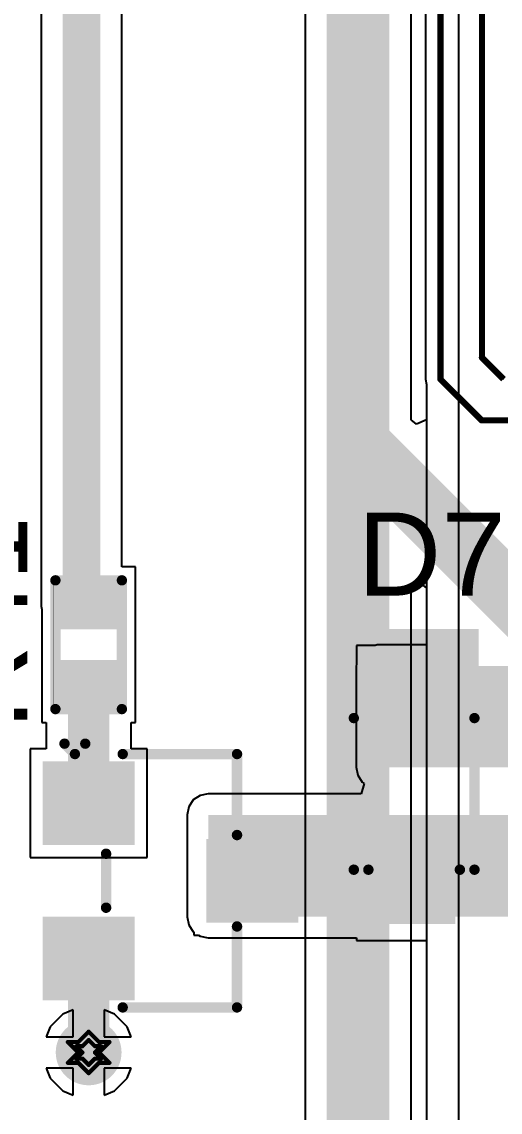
# Model space of a CAD drawing. Header units: inches. Extents: x -18 to 237, y -41 to 211.
# Drawn here: x 44.23 to 50.07, y 26.01 to 39.34 of the extents above; entities that cross this region are included whole.
import ezdxf

# ---------------------------------------------------------------- set-up
doc = ezdxf.new("R2010")
doc.units = ezdxf.units.IN
for name, color, linetype in [('Board Outline', 216, 'Continuous'), ('Bottom Layer', 5, 'Continuous'), ('Bottom Solder', 6, 'Continuous'), ('Drill Drawing', 1, 'Continuous'), ('Keep-Out Layer', 6, 'Continuous'), ('Multi-Layer', 9, 'Continuous'), ('Top Layer', 1, 'Continuous'), ('Top Overlay', 2, 'Continuous'), ('Top Paste', 8, 'Continuous'), ('Top Solder', 216, 'Continuous'), ('Via Holes', 16, 'Continuous')]:
    doc.layers.add(name, color=color, linetype=linetype)
doc.styles.add('Arial', font='', dxfattribs={"height": 0.2})
doc.styles.get('Arial').set_extended_font_data('Arial')

# ---------------------------------------------------------------- blocks, each defined once
blk = doc.blocks.new('R___0402_42')
at = {"layer": 'Top Layer'}
for points in [[(-0.699, -0.318), (-0.699, 0.317), (-0.241, 0.317), (-0.241, -0.318)], [(0.241, -0.318), (0.241, 0.317), (0.699, 0.317), (0.699, -0.318)]]:
    blk.add_hatch(color=1, dxfattribs=at).paths.add_polyline_path(points)
at = {"layer": 'Top Paste'}
for points in [[(-0.699, -0.318), (-0.699, 0.317), (-0.241, 0.317), (-0.241, -0.318)], [(0.241, -0.318), (0.241, 0.317), (0.699, 0.317), (0.699, -0.318)]]:
    blk.add_hatch(color=8, dxfattribs=at).paths.add_polyline_path(points)
at = {"layer": 'Top Solder'}
for points in [[(-0.754, -0.373), (-0.754, 0.373), (-0.186, 0.373), (-0.186, -0.373)], [(0.186, -0.373), (0.186, 0.373), (0.754, 0.373), (0.754, -0.373)]]:
    blk.add_hatch(color=216, dxfattribs=at).paths.add_polyline_path(points)
at = {"layer": 'Top Overlay'}
for points in [[(0.787, 0.406, 0.127, 0.127, 0), (-0.787, 0.406, 0.127, 0.127, 0)], [(-0.787, -0.406, 0.127, 0.127, 0), (-0.787, 0.406, 0.127, 0.127, 0)], [(0.787, -0.406, 0.127, 0.127, 0), (0.787, 0.406, 0.127, 0.127, 0)], [(0.787, -0.406, 0.127, 0.127, 0), (-0.787, -0.406, 0.127, 0.127, 0)], [(0.813, -0.432, 0.00323, 0.00323, 0), (-0.813, -0.432, 0.00323, 0.00323, 0)]]:
    blk.add_lwpolyline(points, format="xyseb", dxfattribs=at)
for points in [[(-0.819, 0.406, 0.0635, 0.0635, 1), (-0.756, 0.406, 0.0635, 0.0635, 1)], [(-0.819, 0.406, 0.0635, 0.0635, 1), (-0.756, 0.406, 0.0635, 0.0635, 1)], [(0.756, 0.406, 0.0635, 0.0635, 1), (0.819, 0.406, 0.0635, 0.0635, 1)], [(0.756, 0.406, 0.0635, 0.0635, 1), (0.819, 0.406, 0.0635, 0.0635, 1)], [(-0.819, -0.406, 0.0635, 0.0635, 1), (-0.756, -0.406, 0.0635, 0.0635, 1)], [(-0.819, -0.406, 0.0635, 0.0635, 1), (-0.756, -0.406, 0.0635, 0.0635, 1)], [(0.756, -0.406, 0.0635, 0.0635, 1), (0.819, -0.406, 0.0635, 0.0635, 1)], [(0.756, -0.406, 0.0635, 0.0635, 1), (0.819, -0.406, 0.0635, 0.0635, 1)], [(-0.814, -0.432, 0.00161, 0.00161, 1), (-0.812, -0.432, 0.00161, 0.00161, 1)], [(0.812, -0.432, 0.00161, 0.00161, 1), (0.814, -0.432, 0.00161, 0.00161, 1)]]:
    blk.add_lwpolyline(points, format="xyseb", close=True, dxfattribs=at)
blk = doc.blocks.new('SOT_23_85')
at = {"layer": 'Top Layer'}
for points in [[(-0.41, 1.46), (0.41, 1.46), (0.41, 0.54), (-0.41, 0.54)], [(-1.36, -0.54), (-0.54, -0.54), (-0.54, -1.46), (-1.36, -1.46)], [(0.54, -0.54), (1.36, -0.54), (1.36, -1.46), (0.54, -1.46)]]:
    blk.add_hatch(color=1, dxfattribs=at).paths.add_polyline_path(points)
at = {"layer": 'Top Paste'}
for points in [[(-0.41, 1.46), (0.41, 1.46), (0.41, 0.54), (-0.41, 0.54)], [(-1.36, -0.54), (-0.54, -0.54), (-0.54, -1.46), (-1.36, -1.46)], [(0.54, -0.54), (1.36, -0.54), (1.36, -1.46), (0.54, -1.46)]]:
    blk.add_hatch(color=8, dxfattribs=at).paths.add_polyline_path(points)
at = {"layer": 'Top Solder'}
for points in [[(-0.512, 1.562), (0.512, 1.562), (0.512, 0.438), (-0.512, 0.438)], [(-1.462, -0.438), (-0.438, -0.438), (-0.438, -1.562), (-1.462, -1.562)], [(0.438, -0.438), (1.462, -0.438), (1.462, -1.562), (0.438, -1.562)]]:
    blk.add_hatch(color=216, dxfattribs=at).paths.add_polyline_path(points)
at = {"layer": 'Top Overlay'}
for points in [[(-1.549, -0.584, 0.127, 0.127, 0), (-1.549, 0.813, 0.127, 0.127, 0)], [(-0.559, 0.813, 0.127, 0.127, 0), (-1.549, 0.813, 0.127, 0.127, 0)], [(1.549, 0.813, 0.127, 0.127, 0), (0.559, 0.813, 0.127, 0.127, 0)], [(1.549, -0.584, 0.127, 0.127, 0), (1.549, 0.813, 0.127, 0.127, 0)], [(0.33, -0.787, 0.127, 0.127, 0), (-0.33, -0.787, 0.127, 0.127, 0)], [(-1.549, -1.168, 0.127, 0.127, 0), (-1.676, -1.041, 0.127, 0.127, 0)], [(-1.676, -1.295, 0.127, 0.127, 0), (-1.676, -1.041, 0.127, 0.127, 0)], [(-1.676, -1.295, 0.127, 0.127, 0), (-1.549, -1.168, 0.127, 0.127, 0)]]:
    blk.add_lwpolyline(points, format="xyseb", dxfattribs=at)
for points in [[(-1.581, 0.813, 0.0635, 0.0635, 1), (-1.518, 0.813, 0.0635, 0.0635, 1)], [(-1.581, 0.813, 0.0635, 0.0635, 1), (-1.518, 0.813, 0.0635, 0.0635, 1)], [(-0.591, 0.813, 0.0635, 0.0635, 1), (-0.527, 0.813, 0.0635, 0.0635, 1)], [(0.527, 0.813, 0.0635, 0.0635, 1), (0.591, 0.813, 0.0635, 0.0635, 1)], [(1.518, 0.813, 0.0635, 0.0635, 1), (1.581, 0.813, 0.0635, 0.0635, 1)], [(1.518, 0.813, 0.0635, 0.0635, 1), (1.581, 0.813, 0.0635, 0.0635, 1)], [(-1.581, -0.584, 0.0635, 0.0635, 1), (-1.518, -0.584, 0.0635, 0.0635, 1)], [(1.518, -0.584, 0.0635, 0.0635, 1), (1.581, -0.584, 0.0635, 0.0635, 1)], [(-0.362, -0.787, 0.0635, 0.0635, 1), (-0.298, -0.787, 0.0635, 0.0635, 1)], [(0.298, -0.787, 0.0635, 0.0635, 1), (0.362, -0.787, 0.0635, 0.0635, 1)], [(-1.708, -1.041, 0.0635, 0.0635, 1), (-1.645, -1.041, 0.0635, 0.0635, 1)], [(-1.708, -1.041, 0.0635, 0.0635, 1), (-1.645, -1.041, 0.0635, 0.0635, 1)], [(-1.581, -1.168, 0.0635, 0.0635, 1), (-1.518, -1.168, 0.0635, 0.0635, 1)], [(-1.581, -1.168, 0.0635, 0.0635, 1), (-1.518, -1.168, 0.0635, 0.0635, 1)], [(-1.708, -1.295, 0.0635, 0.0635, 1), (-1.645, -1.295, 0.0635, 0.0635, 1)], [(-1.708, -1.295, 0.0635, 0.0635, 1), (-1.645, -1.295, 0.0635, 0.0635, 1)]]:
    blk.add_lwpolyline(points, format="xyseb", close=True, dxfattribs=at)
blk = doc.blocks.new('SOD_323_114')
at = {"layer": 'Top Layer'}
for points in [[(-0.75, -0.45), (-1.55, -0.45), (-1.55, 0.45), (-0.75, 0.45)], [(1.55, -0.45), (0.75, -0.45), (0.75, 0.45), (1.55, 0.45)]]:
    blk.add_hatch(color=1, dxfattribs=at).paths.add_polyline_path(points)
at = {"layer": 'Top Overlay'}
for points in [[(-2.006, 0.482), (-0.914, 0.482), (-0.914, 0.787), (-2.006, 0.787)], [(-2.006, -0.509), (-1.574, -0.509), (-1.574, 0.507), (-2.006, 0.507)], [(-2.006, -0.788), (-0.914, -0.788), (-0.914, -0.483), (-2.006, -0.483)]]:
    blk.add_hatch(color=2, dxfattribs=at).paths.add_polyline_path(points)
at = {"layer": 'Top Paste'}
for points in [[(-0.75, -0.45), (-1.55, -0.45), (-1.55, 0.45), (-0.75, 0.45)], [(1.55, -0.45), (0.75, -0.45), (0.75, 0.45), (1.55, 0.45)]]:
    blk.add_hatch(color=8, dxfattribs=at).paths.add_polyline_path(points)
at = {"layer": 'Top Solder'}
for points in [[(-0.695, -0.505), (-1.605, -0.505), (-1.605, 0.505), (-0.695, 0.505)], [(1.605, -0.505), (0.695, -0.505), (0.695, 0.505), (1.605, 0.505)]]:
    blk.add_hatch(color=216, dxfattribs=at).paths.add_polyline_path(points)
at = {"layer": 'Top Overlay'}
for points in [[(0.94, 0.737, 0.127, 0.127, 0), (-0.914, 0.737, 0.127, 0.127, 0)], [(0.94, 0.559, 0.127, 0.127, 0), (0.94, 0.737, 0.127, 0.127, 0)], [(0.94, -0.737, 0.127, 0.127, 0), (0.94, -0.559, 0.127, 0.127, 0)], [(0.94, -0.737, 0.127, 0.127, 0), (-0.914, -0.737, 0.127, 0.127, 0)]]:
    blk.add_lwpolyline(points, format="xyseb", dxfattribs=at)
for points in [[(-0.946, 0.737, 0.0635, 0.0635, 1), (-0.883, 0.737, 0.0635, 0.0635, 1)], [(0.908, 0.737, 0.0635, 0.0635, 1), (0.972, 0.737, 0.0635, 0.0635, 1)], [(0.908, 0.737, 0.0635, 0.0635, 1), (0.972, 0.737, 0.0635, 0.0635, 1)], [(0.908, 0.559, 0.0635, 0.0635, 1), (0.972, 0.559, 0.0635, 0.0635, 1)], [(0.908, -0.559, 0.0635, 0.0635, 1), (0.972, -0.559, 0.0635, 0.0635, 1)], [(-0.946, -0.737, 0.0635, 0.0635, 1), (-0.883, -0.737, 0.0635, 0.0635, 1)], [(0.908, -0.737, 0.0635, 0.0635, 1), (0.972, -0.737, 0.0635, 0.0635, 1)], [(0.908, -0.737, 0.0635, 0.0635, 1), (0.972, -0.737, 0.0635, 0.0635, 1)]]:
    blk.add_lwpolyline(points, format="xyseb", close=True, dxfattribs=at)

msp = doc.modelspace()

# ---------------------------------------------------------------- hatches: boundary and pattern name
at = {"layer": 'Bottom Layer'}
h = msp.add_hatch(color=5, dxfattribs=at)
edge = h.paths.add_edge_path()
edge.add_arc((45.045, 26.737), 0.3, 0, 360)
at = {"layer": 'Bottom Solder'}
h = msp.add_hatch(color=6, dxfattribs=at)
edge = h.paths.add_edge_path()
edge.add_arc((45.045, 26.737), 0.402, 0, 360)
at = {"layer": 'Top Layer'}
for points in [[(48.572, 30.226), (52.07, 30.226), (52.07, 31.462), (48.572, 31.462)], [(46.507, 28.397), (54.737, 28.397), (54.737, 29.642), (46.507, 29.642)]]:
    msp.add_hatch(color=1, dxfattribs=at).paths.add_polyline_path(points)
h = msp.add_hatch(color=1, dxfattribs=at)
edge = h.paths.add_edge_path()
edge.add_arc((45.045, 26.737), 0.3, 0, 360)
at = {"layer": 'Top Solder'}
h = msp.add_hatch(color=216, dxfattribs=at)
edge = h.paths.add_edge_path()
edge.add_arc((45.045, 26.737), 0.402, 0, 360)
at = {"layer": 'Via Holes'}
h = msp.add_hatch(color=7, dxfattribs=at)
edge = h.paths.add_edge_path()
edge.add_arc((45.045, 26.737), 0.15, 0, 360)

# ---------------------------------------------------------------- linework, layer by layer
at = {"layer": 'Board Outline'}
for points in [[(49.343, 34.972, 0.0762, 0.0762, 0), (49.343, 40.354, 0.0762, 0.0762, 0)], [(49.851, 35.236, 0.0762, 0.0762, 0), (49.851, 40.354, 0.0762, 0.0762, 0)], [(49.851, 35.236, 0.0762, 0.0762, 0), (50.114, 34.972, 0.0762, 0.0762, 0)], [(49.343, 34.972, 0.0762, 0.0762, 0), (49.847, 34.468, 0.0762, 0.0762, 0)], [(49.847, 34.468, 0.0762, 0.0762, 0), (55.178, 34.468, 0.0762, 0.0762, 0)]]:
    msp.add_lwpolyline(points, format="xyseb", dxfattribs=at)
for points in [[(49.831, 35.236, 0.0381, 0.0381, 1), (49.87, 35.236, 0.0381, 0.0381, 1)], [(49.831, 35.236, 0.0381, 0.0381, 1), (49.87, 35.236, 0.0381, 0.0381, 1)], [(49.323, 34.972, 0.0381, 0.0381, 1), (49.362, 34.972, 0.0381, 0.0381, 1)], [(49.323, 34.972, 0.0381, 0.0381, 1), (49.362, 34.972, 0.0381, 0.0381, 1)], [(49.828, 34.468, 0.0381, 0.0381, 1), (49.866, 34.468, 0.0381, 0.0381, 1)], [(49.828, 34.468, 0.0381, 0.0381, 1), (49.866, 34.468, 0.0381, 0.0381, 1)]]:
    msp.add_lwpolyline(points, format="xyseb", close=True, dxfattribs=at)
at = {"layer": 'Bottom Layer'}
for p, q in [((47.689, 47.926), (47.689, 34.188)), ((48.984, 34.476), (48.984, 46.153)), ((49.161, 40.391), (49.161, 34.972)), ((49.161, 34.972), (49.174, 34.906)), ((49.174, 34.906), (49.174, 34.476)), ((49.052, 34.421), (48.984, 34.476)), ((49.174, 34.476), (49.052, 34.421)), ((47.689, 34.188), (47.689, 17.806)), ((48.984, 32.416), (49.106, 32.47)), ((48.984, 18.074), (48.984, 32.416)), ((49.106, 32.47), (49.174, 32.415)), ((49.174, 32.415), (49.174, 24.862)), ((44.855, 27.258), (44.731, 27.206)), ((44.855, 26.927), (44.855, 27.258)), ((45.359, 27.206), (45.236, 27.258)), ((45.236, 27.258), (45.236, 26.927)), ((44.731, 27.206), (44.575, 27.051)), ((45.515, 27.051), (45.359, 27.206)), ((44.575, 27.051), (44.524, 26.927)), ((45.566, 26.927), (45.515, 27.051)), ((44.524, 26.927), (44.855, 26.927)), ((45.236, 26.927), (45.566, 26.927)), ((44.855, 26.546), (44.524, 26.546)), ((44.524, 26.546), (44.575, 26.423)), ((44.855, 26.216), (44.855, 26.546)), ((45.566, 26.546), (45.236, 26.546)), ((45.236, 26.546), (45.236, 26.216)), ((45.515, 26.423), (45.566, 26.546)), ((44.575, 26.423), (44.731, 26.267)), ((45.359, 26.267), (45.515, 26.423)), ((44.731, 26.267), (44.855, 26.216)), ((45.236, 26.216), (45.359, 26.267))]:
    msp.add_line(p, q, dxfattribs=at)
for points in [[(48.336, 34.188, 0.762, 0.762, 0), (48.336, 47.926, 0.762, 0.762, 0)], [(48.336, 17.806, 0.762, 0.762, 0), (48.336, 34.188, 0.762, 0.762, 0)], [(48.336, 34.188, 0.762, 0.762, 0), (51.613, 30.912, 0.762, 0.762, 0)]]:
    msp.add_lwpolyline(points, format="xyseb", dxfattribs=at)
msp.add_lwpolyline([(48.146, 34.188, 0.381, 0.381, 1), (48.527, 34.188, 0.381, 0.381, 1)], format="xyseb", close=True, dxfattribs=at)
msp.add_lwpolyline([(48.146, 34.188, 0.381, 0.381, 1), (48.527, 34.188, 0.381, 0.381, 1)], format="xyseb", close=True, dxfattribs=at)
msp.add_lwpolyline([(48.146, 34.188, 0.381, 0.381, 1), (48.527, 34.188, 0.381, 0.381, 1)], format="xyseb", close=True, dxfattribs=at)
at = {"layer": 'Drill Drawing'}
for points in [[(44.918, 26.864, 0.0508, 0.0508, 0), (45.045, 26.991, 0.0508, 0.0508, 0)], [(45.045, 26.991, 0.0508, 0.0508, 0), (45.172, 26.864, 0.0508, 0.0508, 0)], [(44.791, 26.864, 0.0508, 0.0508, 0), (44.918, 26.737, 0.0508, 0.0508, 0)], [(44.791, 26.864, 0.0508, 0.0508, 0), (44.918, 26.864, 0.0508, 0.0508, 0)], [(44.893, 26.813, 0.0508, 0.0508, 0), (44.969, 26.737, 0.0508, 0.0508, 0)], [(44.893, 26.813, 0.0508, 0.0508, 0), (44.969, 26.813, 0.0508, 0.0508, 0)], [(44.969, 26.813, 0.0508, 0.0508, 0), (45.045, 26.889, 0.0508, 0.0508, 0)], [(45.045, 26.889, 0.0508, 0.0508, 0), (45.121, 26.813, 0.0508, 0.0508, 0)], [(45.121, 26.813, 0.0508, 0.0508, 0), (45.197, 26.813, 0.0508, 0.0508, 0)], [(45.121, 26.737, 0.0508, 0.0508, 0), (45.197, 26.813, 0.0508, 0.0508, 0)], [(45.172, 26.864, 0.0508, 0.0508, 0), (45.299, 26.864, 0.0508, 0.0508, 0)], [(45.172, 26.737, 0.0508, 0.0508, 0), (45.299, 26.864, 0.0508, 0.0508, 0)], [(44.791, 26.61, 0.0508, 0.0508, 0), (44.918, 26.737, 0.0508, 0.0508, 0)], [(44.893, 26.661, 0.0508, 0.0508, 0), (44.969, 26.737, 0.0508, 0.0508, 0)], [(44.893, 26.661, 0.0508, 0.0508, 0), (44.969, 26.661, 0.0508, 0.0508, 0)], [(44.969, 26.661, 0.0508, 0.0508, 0), (45.045, 26.584, 0.0508, 0.0508, 0)], [(45.045, 26.584, 0.0508, 0.0508, 0), (45.121, 26.661, 0.0508, 0.0508, 0)], [(45.121, 26.737, 0.0508, 0.0508, 0), (45.197, 26.661, 0.0508, 0.0508, 0)], [(45.121, 26.661, 0.0508, 0.0508, 0), (45.197, 26.661, 0.0508, 0.0508, 0)], [(45.172, 26.737, 0.0508, 0.0508, 0), (45.299, 26.61, 0.0508, 0.0508, 0)], [(44.791, 26.61, 0.0508, 0.0508, 0), (44.918, 26.61, 0.0508, 0.0508, 0)], [(44.918, 26.61, 0.0508, 0.0508, 0), (45.045, 26.483, 0.0508, 0.0508, 0)], [(45.045, 26.483, 0.0508, 0.0508, 0), (45.172, 26.61, 0.0508, 0.0508, 0)], [(45.172, 26.61, 0.0508, 0.0508, 0), (45.299, 26.61, 0.0508, 0.0508, 0)]]:
    msp.add_lwpolyline(points, format="xyseb", dxfattribs=at)
for points in [[(45.032, 26.991, 0.0254, 0.0254, 1), (45.058, 26.991, 0.0254, 0.0254, 1)], [(45.032, 26.991, 0.0254, 0.0254, 1), (45.058, 26.991, 0.0254, 0.0254, 1)], [(44.778, 26.864, 0.0254, 0.0254, 1), (44.804, 26.864, 0.0254, 0.0254, 1)], [(44.778, 26.864, 0.0254, 0.0254, 1), (44.804, 26.864, 0.0254, 0.0254, 1)], [(44.88, 26.813, 0.0254, 0.0254, 1), (44.905, 26.813, 0.0254, 0.0254, 1)], [(44.88, 26.813, 0.0254, 0.0254, 1), (44.905, 26.813, 0.0254, 0.0254, 1)], [(44.905, 26.864, 0.0254, 0.0254, 1), (44.931, 26.864, 0.0254, 0.0254, 1)], [(44.905, 26.864, 0.0254, 0.0254, 1), (44.931, 26.864, 0.0254, 0.0254, 1)], [(44.956, 26.813, 0.0254, 0.0254, 1), (44.982, 26.813, 0.0254, 0.0254, 1)], [(44.956, 26.813, 0.0254, 0.0254, 1), (44.982, 26.813, 0.0254, 0.0254, 1)], [(45.032, 26.889, 0.0254, 0.0254, 1), (45.058, 26.889, 0.0254, 0.0254, 1)], [(45.032, 26.889, 0.0254, 0.0254, 1), (45.058, 26.889, 0.0254, 0.0254, 1)], [(45.109, 26.813, 0.0254, 0.0254, 1), (45.134, 26.813, 0.0254, 0.0254, 1)], [(45.109, 26.813, 0.0254, 0.0254, 1), (45.134, 26.813, 0.0254, 0.0254, 1)], [(45.159, 26.864, 0.0254, 0.0254, 1), (45.185, 26.864, 0.0254, 0.0254, 1)], [(45.159, 26.864, 0.0254, 0.0254, 1), (45.185, 26.864, 0.0254, 0.0254, 1)], [(45.185, 26.813, 0.0254, 0.0254, 1), (45.21, 26.813, 0.0254, 0.0254, 1)], [(45.185, 26.813, 0.0254, 0.0254, 1), (45.21, 26.813, 0.0254, 0.0254, 1)], [(45.286, 26.864, 0.0254, 0.0254, 1), (45.312, 26.864, 0.0254, 0.0254, 1)], [(45.286, 26.864, 0.0254, 0.0254, 1), (45.312, 26.864, 0.0254, 0.0254, 1)], [(44.88, 26.661, 0.0254, 0.0254, 1), (44.905, 26.661, 0.0254, 0.0254, 1)], [(44.88, 26.661, 0.0254, 0.0254, 1), (44.905, 26.661, 0.0254, 0.0254, 1)], [(44.905, 26.737, 0.0254, 0.0254, 1), (44.931, 26.737, 0.0254, 0.0254, 1)], [(44.905, 26.737, 0.0254, 0.0254, 1), (44.931, 26.737, 0.0254, 0.0254, 1)], [(44.956, 26.737, 0.0254, 0.0254, 1), (44.982, 26.737, 0.0254, 0.0254, 1)], [(44.956, 26.737, 0.0254, 0.0254, 1), (44.982, 26.737, 0.0254, 0.0254, 1)], [(44.956, 26.661, 0.0254, 0.0254, 1), (44.982, 26.661, 0.0254, 0.0254, 1)], [(44.956, 26.661, 0.0254, 0.0254, 1), (44.982, 26.661, 0.0254, 0.0254, 1)], [(45.109, 26.737, 0.0254, 0.0254, 1), (45.134, 26.737, 0.0254, 0.0254, 1)], [(45.109, 26.737, 0.0254, 0.0254, 1), (45.134, 26.737, 0.0254, 0.0254, 1)], [(45.109, 26.661, 0.0254, 0.0254, 1), (45.134, 26.661, 0.0254, 0.0254, 1)], [(45.109, 26.661, 0.0254, 0.0254, 1), (45.134, 26.661, 0.0254, 0.0254, 1)], [(45.159, 26.737, 0.0254, 0.0254, 1), (45.185, 26.737, 0.0254, 0.0254, 1)], [(45.159, 26.737, 0.0254, 0.0254, 1), (45.185, 26.737, 0.0254, 0.0254, 1)], [(45.185, 26.661, 0.0254, 0.0254, 1), (45.21, 26.661, 0.0254, 0.0254, 1)], [(45.185, 26.661, 0.0254, 0.0254, 1), (45.21, 26.661, 0.0254, 0.0254, 1)], [(44.778, 26.61, 0.0254, 0.0254, 1), (44.804, 26.61, 0.0254, 0.0254, 1)], [(44.778, 26.61, 0.0254, 0.0254, 1), (44.804, 26.61, 0.0254, 0.0254, 1)], [(44.905, 26.61, 0.0254, 0.0254, 1), (44.931, 26.61, 0.0254, 0.0254, 1)], [(44.905, 26.61, 0.0254, 0.0254, 1), (44.931, 26.61, 0.0254, 0.0254, 1)], [(45.032, 26.584, 0.0254, 0.0254, 1), (45.058, 26.584, 0.0254, 0.0254, 1)], [(45.032, 26.584, 0.0254, 0.0254, 1), (45.058, 26.584, 0.0254, 0.0254, 1)], [(45.159, 26.61, 0.0254, 0.0254, 1), (45.185, 26.61, 0.0254, 0.0254, 1)], [(45.159, 26.61, 0.0254, 0.0254, 1), (45.185, 26.61, 0.0254, 0.0254, 1)], [(45.286, 26.61, 0.0254, 0.0254, 1), (45.312, 26.61, 0.0254, 0.0254, 1)], [(45.286, 26.61, 0.0254, 0.0254, 1), (45.312, 26.61, 0.0254, 0.0254, 1)], [(45.032, 26.483, 0.0254, 0.0254, 1), (45.058, 26.483, 0.0254, 0.0254, 1)], [(45.032, 26.483, 0.0254, 0.0254, 1), (45.058, 26.483, 0.0254, 0.0254, 1)]]:
    msp.add_lwpolyline(points, format="xyseb", close=True, dxfattribs=at)
at = {"layer": 'Keep-Out Layer'}
msp.add_line((49.563, 48.083), (49.563, 20.143), dxfattribs=at)
at = {"layer": 'Multi-Layer'}
for p, q in [((49.343, 34.972), (49.343, 40.354)), ((49.851, 40.354), (49.851, 35.236)), ((49.851, 35.236), (50.114, 34.972)), ((49.847, 34.468), (49.343, 34.972)), ((55.178, 34.468), (49.847, 34.468))]:
    msp.add_line(p, q, dxfattribs=at)
at = {"layer": 'Top Layer'}
for p, q in [((44.466, 50.162), (44.466, 32.194)), ((45.45, 32.676), (45.45, 50.052)), ((49.161, 40.391), (49.161, 34.972)), ((49.161, 34.972), (49.174, 34.906)), ((49.174, 34.906), (49.174, 31.721)), ((45.617, 32.676), (45.45, 32.676)), ((45.617, 31.711), (45.617, 32.676)), ((44.466, 32.194), (44.474, 32.156)), ((44.474, 32.156), (44.474, 31.711)), ((44.474, 31.711), (44.474, 30.771)), ((45.617, 30.771), (45.617, 31.711)), ((48.547, 31.716), (48.318, 31.716)), ((48.318, 31.716), (48.318, 31.487)), ((48.572, 31.721), (48.547, 31.716)), ((49.174, 31.721), (48.572, 31.721)), ((48.318, 31.487), (48.313, 31.462)), ((48.313, 31.462), (48.313, 30.226)), ((44.474, 30.771), (44.527, 30.771)), ((44.527, 30.771), (44.527, 30.451)), ((45.563, 30.451), (45.563, 30.771)), ((45.563, 30.771), (45.617, 30.771)), ((44.527, 30.451), (44.331, 30.451)), ((44.331, 30.451), (44.331, 29.123)), ((45.759, 30.451), (45.563, 30.451)), ((45.759, 29.123), (45.759, 30.451)), ((48.313, 30.226), (48.333, 30.127)), ((48.333, 30.127), (48.389, 30.043)), ((48.411, 30.028), (48.373, 29.901)), ((48.389, 30.043), (48.411, 30.028)), ((46.408, 29.881), (46.324, 29.825)), ((46.507, 29.901), (46.408, 29.881)), ((48.373, 29.901), (46.507, 29.901)), ((46.324, 29.825), (46.268, 29.741)), ((46.268, 29.741), (46.248, 29.642)), ((46.248, 29.642), (46.248, 28.397)), ((44.331, 29.123), (45.759, 29.123)), ((46.248, 28.397), (46.268, 28.298)), ((46.268, 28.298), (46.324, 28.214)), ((46.324, 28.214), (46.331, 28.21)), ((46.331, 28.21), (46.331, 28.173)), ((46.331, 28.173), (46.386, 28.173)), ((46.386, 28.173), (46.408, 28.158)), ((46.408, 28.158), (46.507, 28.138)), ((46.507, 28.138), (48.318, 28.138)), ((48.318, 28.138), (48.318, 28.108)), ((48.318, 28.108), (49.174, 28.108)), ((49.174, 28.108), (49.174, 24.862)), ((44.855, 27.258), (44.731, 27.206)), ((44.855, 26.927), (44.855, 27.258)), ((45.359, 27.206), (45.236, 27.258)), ((45.236, 27.258), (45.236, 26.927)), ((44.731, 27.206), (44.575, 27.051)), ((45.515, 27.051), (45.359, 27.206)), ((44.575, 27.051), (44.524, 26.927)), ((45.566, 26.927), (45.515, 27.051)), ((44.524, 26.927), (44.855, 26.927)), ((45.236, 26.927), (45.566, 26.927)), ((44.855, 26.546), (44.524, 26.546)), ((44.524, 26.546), (44.575, 26.423)), ((44.855, 26.216), (44.855, 26.546)), ((45.566, 26.546), (45.236, 26.546)), ((45.236, 26.546), (45.236, 26.216)), ((45.515, 26.423), (45.566, 26.546)), ((44.575, 26.423), (44.731, 26.267)), ((45.359, 26.267), (45.515, 26.423)), ((44.731, 26.267), (44.855, 26.216)), ((45.236, 26.216), (45.359, 26.267))]:
    msp.add_line(p, q, dxfattribs=at)
for points in [[(44.958, 32.194, 0.457, 0.457, 0), (44.958, 50.292, 0.457, 0.457, 0)], [(45.045, 29.787, 0.508, 0.508, 0), (45.045, 31.254, 0.508, 0.508, 0)], [(45.045, 26.737, 0.508, 0.508, 0), (45.045, 27.887, 0.508, 0.508, 0)]]:
    msp.add_lwpolyline(points, format="xyseb", dxfattribs=at)
for points in [[(44.844, 32.194, 0.229, 0.229, 1), (45.072, 32.194, 0.229, 0.229, 1)], [(44.918, 31.254, 0.254, 0.254, 1), (45.172, 31.254, 0.254, 0.254, 1)], [(44.918, 29.787, 0.254, 0.254, 1), (45.172, 29.787, 0.254, 0.254, 1)], [(44.918, 27.887, 0.254, 0.254, 1), (45.172, 27.887, 0.254, 0.254, 1)], [(44.918, 26.737, 0.254, 0.254, 1), (45.172, 26.737, 0.254, 0.254, 1)]]:
    msp.add_lwpolyline(points, format="xyseb", close=True, dxfattribs=at)

# ---------------------------------------------------------------- block references
at = {"rotation": 270}
for name, p in [('R___0402_42', (45.045, 31.724)), ('SOD_323_114', (49.022, 29.912)), ('SOT_23_85', (46.045, 28.837))]:
    msp.add_blockref(name, p, dxfattribs=at)

# ---------------------------------------------------------------- texts
at = {"layer": 'Top Overlay', "style": 'Arial'}
for s, rotation, p in [('R41', 90, (44.297, 30.692)), ('D7', 360, (48.328, 32.325))]:
    msp.add_text(s, height=1.016, rotation=rotation, dxfattribs=at).set_placement(p)

doc.saveas('drawing.dxf')
